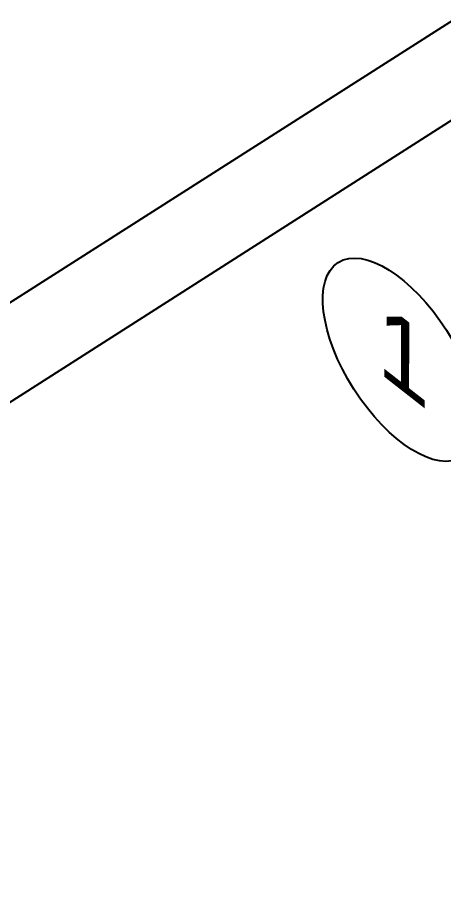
# Model space of a CAD drawing. Extents: x 268 to 383, y 668 to 793.
# Drawn here: x 275.674 to 276.492, y 680.405 to 682.106 of the extents above; entities that cross this region are included whole.
import ezdxf

# ---------------------------------------------------------------- set-up
doc = ezdxf.new("R2010")
doc.units = 0
doc.header["$LTSCALE"] = 0.5
doc.header["$MEASUREMENT"] = 0
doc.layers.get('0').update_dxf_attribs({"linetype": 'CONTINUOUS'})
for name, color, linetype in [('P02', 1, 'CONTINUOUS'), ('P03', 5, 'CONTINUOUS'), ('P04', 7, 'CONTINUOUS')]:
    doc.layers.add(name, color=color, linetype=linetype)

# ---------------------------------------------------------------- blocks, each defined once
blk = doc.blocks.new('*U44')
at = {"color": 3}
for p, q in [((3.2067, 12.1103, 6), (3.2067, 1.1103, 6)), ((3.4067, 1.1103, 6), (3.4067, 11.9103, 6))]:
    blk.add_line(p, q, dxfattribs=at)
blk = doc.blocks.new('2')
at = {"layer": 'P03', "extrusion": (0.670836, -0.525474, 0.523313)}
blk.add_arc((45.889, 89.976, -33.293), 81.723, 215.50352, 256.37954, dxfattribs=at)
at = {"layer": 'P04', "color": 5, "extrusion": (-0.741602, -0.473162, 0.475546)}
blk.add_circle((-50.535, 232.981, 113.943), 2.219, dxfattribs=at)
at = {"layer": 'P04', "color": 3, "extrusion": (0.002275, 0.707103, 0.707107), "xscale": 10, "yscale": 10, "zscale": 10, "rotation": 132.2621201352395}
blk.add_blockref('*U44', (105.127, -3.589, -22.5), dxfattribs=at)
at = {"layer": 'P04', "color": 5, "extrusion": (-0.741602, -0.473162, 0.475546)}
blk.add_text('1', height=2, rotation=36.5043, dxfattribs=at).set_placement((-50.584, 231.95, 113.943))

msp = doc.modelspace()

# ---------------------------------------------------------------- block references
at = {"layer": 'P02', "xscale": 0.09999999999990905, "yscale": 0.1000000000000227, "zscale": 0.1}
msp.add_blockref('2', (278.2373, 676.6205), dxfattribs=at)

doc.saveas('drawing.dxf')
